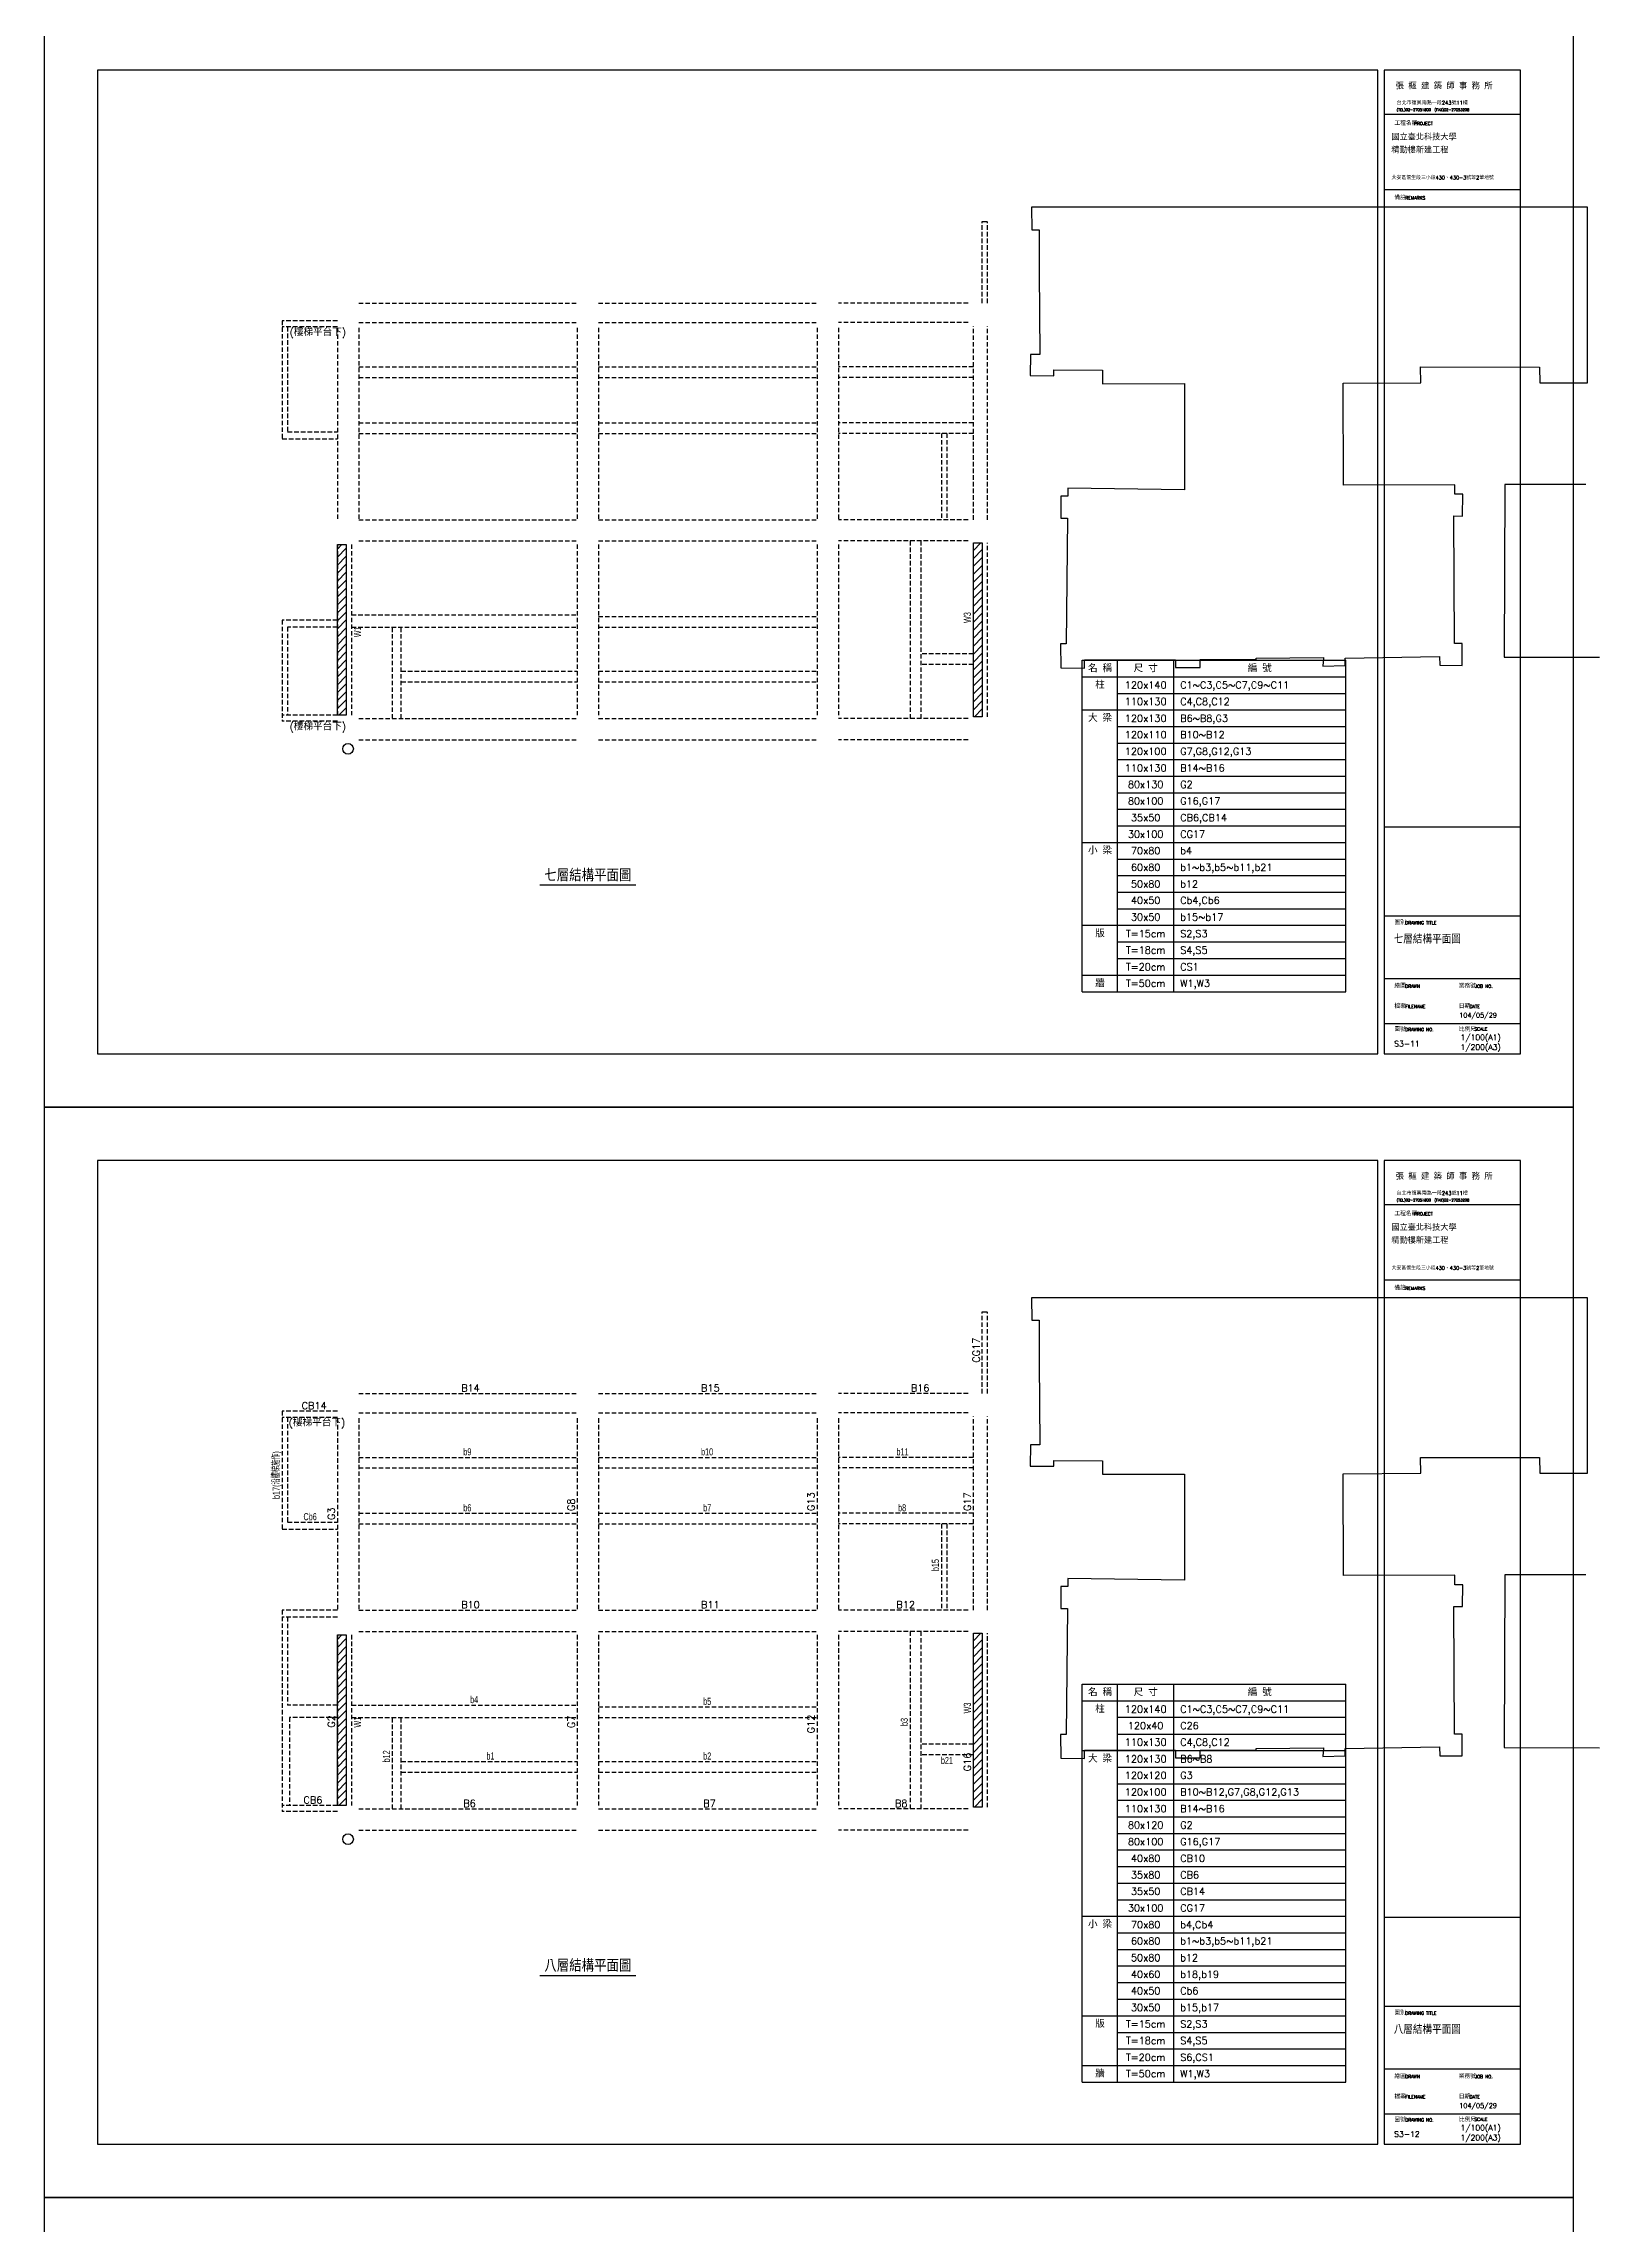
# Model space of a CAD drawing. Header units: millimetres. Extents: x -6716 to 14417, y -6142 to 137521.
# Drawn here: x -2 to 8755, y 48969 to 61249 of the extents above; entities that cross this region are included whole.
import ezdxf
from ezdxf.enums import TextEntityAlignment as Align

# ---------------------------------------------------------------- set-up
doc = ezdxf.new("R2010")
doc.units = ezdxf.units.MM
doc.header["$LTSCALE"] = 100
doc.linetypes.add('HIDDEN', pattern=[0.375, 0.25, -0.125])
for name, color, linetype in [('0-BEAM01', 4, 'HIDDEN'), ('0-BEAM02', 241, 'HIDDEN'), ('0-HATCH', 9, 'Continuous'), ('0-NOTES', 7, 'Continuous'), ('0-TEXT01', 4, 'Continuous'), ('0-TEXT02', 241, 'Continuous'), ('0-TEXTN', 4, 'Continuous'), ('0-TEXTW', 3, 'Continuous'), ('0-WALL', 7, 'HIDDEN'), ('0-施工圖框$0$TEXT-圖框', 3, 'Continuous'), ('0-施工圖框$0$圖框', 7, 'Continuous'), ('CTEXT', 7, 'Continuous'), ('TEXT-標題', 3, 'Continuous'), ('TITLE', 7, 'Continuous')]:
    doc.layers.add(name, color=color, linetype=linetype)
doc.layers.add('RA-Floor-Origin', color=3, linetype='Continuous', lineweight=30)
doc.layers.add('RA-Floor.BoundingBox', color=55, linetype='Continuous', lineweight=20)
doc.layers.add('鄰房', color=2, linetype='Continuous', plot=False)
doc.styles.add('0-施工圖框$0$TXT', font='romans.shx', dxfattribs={"bigfont": 'chineset.shx'})
doc.styles.add('3-AUCAD', font='aucad.shx', dxfattribs={"width": 0.67, "height": 30, "bigfont": 'single.shx'})

msp = doc.modelspace()

# ---------------------------------------------------------------- hatches: boundary and pattern name
at = {"layer": '0-HATCH'}
h = msp.add_hatch(dxfattribs=at)
h.set_pattern_fill('ANSI31', color=256, scale=10, style=0)
h.set_pattern_definition([(45, (0.0002, -44591.005), (-22.45064, 22.45064), [])])
h.paths.add_polyline_path([(1701, 57468), (1651, 57468), (1651, 58428), (1701, 58428)])
h = msp.add_hatch(dxfattribs=at)
h.set_pattern_fill('ANSI31', color=256, scale=10, style=0)
h.set_pattern_definition([(45, (-30, -44571.005), (-22.45064, 22.45064), [])])
h.paths.add_polyline_path([(5281, 57458), (5231, 57458), (5231, 58438), (5281, 58438)])
h = msp.add_hatch(dxfattribs=at)
h.set_pattern_fill('ANSI31', color=256, scale=10, style=0)
h.set_pattern_definition([(45, (0.0002, -50731.005), (-22.45064, 22.45064), [])])
h.paths.add_polyline_path([(1701, 51328), (1651, 51328), (1651, 52288), (1701, 52288)])
h = msp.add_hatch(dxfattribs=at)
h.set_pattern_fill('ANSI31', color=256, scale=10, style=0)
h.set_pattern_definition([(45, (-30, -50711.005), (-22.45064, 22.45064), [])])
h.paths.add_polyline_path([(5281, 51318), (5231, 51318), (5231, 52298), (5281, 52298)])

# ---------------------------------------------------------------- linework, layer by layer
at = {"layer": '0-BEAM01'}
for p, q in [((5281, 59788), (5281, 60248)), ((5281, 60248), (5311, 60248)), ((5311, 59788), (5311, 60248)), ((1651, 59688), (1341, 59688)), ((1771, 59788), (3001, 59788)), ((3121, 59788), (4351, 59788)), ((5201, 59788), (4471, 59788)), ((1651, 59653), (1341, 59653)), ((1651, 59648), (1651, 58568)), ((1771, 59678), (3001, 59678)), ((1771, 59648), (1771, 58568)), ((3001, 59648), (3001, 58568)), ((3121, 59678), (4351, 59678)), ((3121, 59648), (3121, 58568)), ((4351, 59648), (4351, 58568)), ((5201, 59678), (4471, 59678)), ((4471, 59648), (4471, 58568)), ((5231, 58568), (5231, 59658)), ((5311, 58568), (5311, 59658)), ((1771, 58568), (3001, 58568)), ((3121, 58568), (4351, 58568)), ((5201, 58568), (4471, 58568)), ((1651, 58428), (1651, 57468)), ((1731, 58428), (1731, 57468)), ((1771, 58448), (3001, 58448)), ((3001, 58428), (3001, 57468)), ((3121, 58448), (4351, 58448)), ((3121, 58428), (3121, 57468)), ((4351, 58428), (4351, 57468)), ((5201, 58448), (4471, 58448)), ((4471, 58428), (4471, 57468)), ((5231, 57458), (5231, 58438)), ((5311, 57458), (5311, 58438)), ((1651, 57468), (1341, 57468)), ((1651, 57433), (1341, 57433)), ((1771, 57448), (3001, 57448)), ((3121, 57448), (4351, 57448)), ((5201, 57448), (4471, 57448)), ((1771, 57328), (3001, 57328)), ((3121, 57328), (4351, 57328)), ((5201, 57328), (4471, 57328)), ((5281, 53648), (5281, 54108)), ((5281, 54108), (5311, 54108)), ((5311, 53648), (5311, 54108)), ((1651, 53548), (1341, 53548)), ((1771, 53648), (3001, 53648)), ((3121, 53648), (4351, 53648)), ((5201, 53648), (4471, 53648)), ((1651, 53513), (1341, 53513)), ((1651, 53508), (1651, 52428)), ((1771, 53538), (3001, 53538)), ((1771, 53508), (1771, 52428)), ((3001, 53508), (3001, 52428)), ((3121, 53538), (4351, 53538)), ((3121, 53508), (3121, 52428)), ((4351, 53508), (4351, 52428)), ((5201, 53538), (4471, 53538)), ((4471, 53508), (4471, 52428)), ((5231, 52428), (5231, 53518)), ((5311, 52428), (5311, 53518)), ((1651, 52428), (1341, 52428)), ((1651, 52388), (1341, 52388)), ((1771, 52428), (3001, 52428)), ((3121, 52428), (4351, 52428)), ((5201, 52428), (4471, 52428)), ((1651, 52288), (1651, 51328)), ((1731, 52288), (1731, 51328)), ((1771, 52308), (3001, 52308)), ((3001, 52288), (3001, 51328)), ((3121, 52308), (4351, 52308)), ((3121, 52288), (3121, 51328)), ((4351, 52288), (4351, 51328)), ((5201, 52308), (4471, 52308)), ((4471, 52288), (4471, 51328)), ((5231, 51318), (5231, 52298)), ((5311, 51318), (5311, 52298)), ((1651, 51328), (1341, 51328)), ((1651, 51293), (1341, 51293)), ((1771, 51308), (3001, 51308)), ((3121, 51308), (4351, 51308)), ((5201, 51308), (4471, 51308)), ((1771, 51188), (3001, 51188)), ((3121, 51188), (4351, 51188)), ((5201, 51188), (4471, 51188))]:
    msp.add_line(p, q, dxfattribs=at)
at = {"layer": '0-BEAM02'}
for p, q in [((1341, 59688), (1341, 59023)), ((1371, 59653), (1371, 59063)), ((1771, 59428), (3001, 59428)), ((1771, 59368), (3001, 59368)), ((3121, 59428), (4351, 59428)), ((3121, 59368), (4351, 59368)), ((5231, 59428), (4471, 59428)), ((5231, 59368), (4471, 59368)), ((1771, 59113), (3001, 59113)), ((3121, 59113), (4351, 59113)), ((5231, 59113), (4471, 59113)), ((1341, 59023), (1651, 59023)), ((1371, 59063), (1651, 59063)), ((1771, 59053), (3001, 59053)), ((3121, 59053), (4351, 59053)), ((5231, 59053), (4471, 59053)), ((5051, 59053), (5051, 58568)), ((5081, 59053), (5081, 58568)), ((4876, 58448), (4876, 57448)), ((4936, 58448), (4936, 57448)), ((1651, 58003), (1341, 58003)), ((1341, 58003), (1341, 57433)), ((1371, 57963), (1371, 57468)), ((1651, 57963), (1371, 57963)), ((1731, 58033), (3001, 58033)), ((1731, 57963), (3001, 57963)), ((1961, 57448), (1961, 57963)), ((2011, 57448), (2011, 57963)), ((3121, 58023), (4351, 58023)), ((3121, 57963), (4351, 57963)), ((5231, 57813), (4936, 57813)), ((5231, 57753), (4936, 57753)), ((2011, 57715), (3001, 57715)), ((2011, 57655), (3001, 57655)), ((3121, 57715), (4351, 57715)), ((3121, 57655), (4351, 57655)), ((1341, 53548), (1341, 52883)), ((1371, 53513), (1371, 52923)), ((1771, 53288), (3001, 53288)), ((1771, 53228), (3001, 53228)), ((3121, 53288), (4351, 53288)), ((3121, 53228), (4351, 53228)), ((5231, 53288), (4471, 53288)), ((5231, 53228), (4471, 53228)), ((1771, 52973), (3001, 52973)), ((3121, 52973), (4351, 52973)), ((5231, 52973), (4471, 52973)), ((1341, 52883), (1651, 52883)), ((1371, 52923), (1651, 52923)), ((1771, 52913), (3001, 52913)), ((3121, 52913), (4351, 52913)), ((5231, 52913), (4471, 52913)), ((5051, 52913), (5051, 52428)), ((5081, 52913), (5081, 52428)), ((1341, 52428), (1341, 51293)), ((1371, 52388), (1371, 51893)), ((4876, 52308), (4876, 51308)), ((4936, 52308), (4936, 51308)), ((1651, 51893), (1371, 51893)), ((1651, 51823), (1381, 51823)), ((1381, 51823), (1381, 51328)), ((1731, 51893), (3001, 51893)), ((1731, 51823), (3001, 51823)), ((1961, 51308), (1961, 51823)), ((2011, 51308), (2011, 51823)), ((3121, 51883), (4351, 51883)), ((3121, 51823), (4351, 51823)), ((5231, 51673), (4936, 51673)), ((5231, 51613), (4936, 51613)), ((2011, 51575), (3001, 51575)), ((2011, 51515), (3001, 51515)), ((3121, 51575), (4351, 51575)), ((3121, 51515), (4351, 51515))]:
    msp.add_line(p, q, dxfattribs=at)
at = {"layer": '0-NOTES'}
for p, q in [((5844, 55910), (5844, 57777)), ((5844, 57777), (7328, 57777)), ((6043, 55910), (6043, 57777)), ((6359, 55910), (6359, 57777)), ((7328, 55910), (7328, 57777)), ((5844, 57684), (7328, 57684)), ((5844, 57497), (7328, 57497)), ((5844, 56750), (7328, 56750)), ((5844, 56284), (7328, 56284)), ((5844, 56004), (7328, 56004)), ((5844, 55910), (7328, 55910)), ((5844, 49770), (5844, 52010)), ((5844, 52010), (7328, 52010)), ((6043, 49770), (6043, 52010)), ((6359, 49770), (6359, 52010)), ((7328, 49770), (7328, 52010)), ((5844, 51917), (7328, 51917)), ((5844, 51637), (7328, 51637)), ((5844, 50704), (7328, 50704)), ((5844, 50144), (7328, 50144)), ((5844, 49864), (7328, 49864)), ((5844, 49770), (7328, 49770))]:
    msp.add_line(p, q, dxfattribs=at)
at = {"layer": '0-NOTES', "color": 3}
for p, q in [((6043, 57590), (7328, 57590)), ((6043, 57404), (7328, 57404)), ((6043, 57310), (7328, 57310)), ((6043, 57217), (7328, 57217)), ((6043, 57124), (7328, 57124)), ((6043, 57030), (7328, 57030)), ((6043, 56937), (7328, 56937)), ((6043, 56844), (7328, 56844)), ((6043, 56657), (7328, 56657)), ((6043, 56564), (7328, 56564)), ((6043, 56470), (7328, 56470)), ((6043, 56377), (7328, 56377)), ((6043, 56190), (7328, 56190)), ((6043, 56097), (7328, 56097)), ((6043, 51824), (7328, 51824)), ((6043, 51730), (7328, 51730)), ((6043, 51544), (7328, 51544)), ((6043, 51450), (7328, 51450)), ((6043, 51357), (7328, 51357)), ((6043, 51264), (7328, 51264)), ((6043, 51170), (7328, 51170)), ((6043, 51077), (7328, 51077)), ((6043, 50984), (7328, 50984)), ((6043, 50890), (7328, 50890)), ((6043, 50797), (7328, 50797)), ((6043, 50610), (7328, 50610)), ((6043, 50517), (7328, 50517)), ((6043, 50424), (7328, 50424)), ((6043, 50330), (7328, 50330)), ((6043, 50237), (7328, 50237)), ((6043, 50050), (7328, 50050)), ((6043, 49957), (7328, 49957))]:
    msp.add_line(p, q, dxfattribs=at)
at = {"layer": '0-WALL', "color": 40, "linetype": 'Continuous'}
for points in [[(1701, 57468), (1651, 57468), (1651, 58428), (1701, 58428)], [(5281, 57458), (5231, 57458), (5231, 58438), (5281, 58438)], [(1701, 51328), (1651, 51328), (1651, 52288), (1701, 52288)], [(5281, 51318), (5231, 51318), (5231, 52298), (5281, 52298)]]:
    msp.add_lwpolyline(points, close=True, dxfattribs=at)
at = {"layer": '0-施工圖框$0$圖框', "color": 1}
for p, q in [((8310, 61100), (7544, 61100)), ((7544, 61100), (7544, 56836)), ((8310, 56836), (8310, 61100)), ((8310, 60850), (7544, 60850)), ((8310, 60425), (7544, 60425)), ((7544, 56836), (7544, 55560)), ((8310, 56836), (7544, 56836)), ((8310, 55560), (8310, 56836)), ((8310, 56336), (7544, 56336)), ((8310, 55983), (7544, 55983)), ((8310, 55729), (7544, 55729)), ((7544, 55560), (8310, 55560)), ((8310, 54960), (7544, 54960)), ((7544, 54960), (7544, 50696)), ((8310, 50696), (8310, 54960)), ((8310, 54710), (7544, 54710)), ((8310, 54285), (7544, 54285)), ((7544, 50696), (7544, 49420)), ((8310, 50696), (7544, 50696)), ((8310, 49420), (8310, 50696)), ((8310, 50196), (7544, 50196)), ((8310, 49843), (7544, 49843)), ((8310, 49589), (7544, 49589)), ((7544, 49420), (8310, 49420))]:
    msp.add_line(p, q, dxfattribs=at)
at = {"layer": 'Defpoints'}
for points in [[(0, 55260), (8610, 55260), (8610, 61400), (0, 61400)], [(300, 55560), (7508, 55560), (7508, 61100), (300, 61100)], [(0, 49120), (8610, 49120), (8610, 55260), (0, 55260)], [(300, 49420), (7508, 49420), (7508, 54960), (300, 54960)], [(0, 42980), (8610, 42980), (8610, 49120), (0, 49120)]]:
    msp.add_lwpolyline(points, close=True, dxfattribs=at)
at = {"layer": 'RA-Floor-Origin'}
for centre in [(1711, 57278), (1711, 51138)]:
    msp.add_circle(centre, 30, dxfattribs=at)
at = {"layer": 'RA-Floor.BoundingBox', "const_width": 5}
for points in [[(0, 61400), (8610, 61400), (8610, 55260), (0, 55260)], [(0, 55260), (8610, 55260), (8610, 49120), (0, 49120)], [(0, 49120), (8610, 49120), (8610, 42980), (0, 42980)]]:
    msp.add_lwpolyline(points, close=True, dxfattribs=at)
at = {"layer": 'TITLE', "color": 1}
for p, q in [((2791, 56511), (3331, 56511)), ((2791, 50371), (3331, 50371))]:
    msp.add_line(p, q, dxfattribs=at)
at = {"layer": '鄰房', "color": 8}
for p, q in [((5559, 60327), (5560, 60200)), ((8687, 60327), (5559, 60327)), ((8687, 59339), (8687, 60327)), ((5560, 60200), (5602, 60200)), ((5602, 60200), (5601, 59965)), ((5601, 59965), (5606, 59498)), ((5552, 59499), (5551, 59379)), ((5606, 59498), (5552, 59499)), ((5551, 59379), (5684, 59378)), ((5684, 59378), (5684, 59411)), ((5684, 59411), (5958, 59409)), ((5958, 59409), (5958, 59333)), ((5958, 59333), (6419, 59334)), ((6419, 59334), (6419, 58737)), ((7312, 59336), (7749, 59338)), ((7314, 58763), (7312, 59336)), ((7749, 59338), (7748, 59428)), ((7748, 59428), (8418, 59427)), ((8418, 59427), (8419, 59339)), ((8419, 59339), (8687, 59339)), ((5762, 58700), (5723, 58701)), ((5723, 58701), (5723, 58576)), ((6419, 58737), (5762, 58746)), ((5762, 58746), (5762, 58700)), ((7941, 58765), (7314, 58763)), ((7941, 58711), (7941, 58765)), ((7987, 58711), (7941, 58711)), ((7985, 58588), (7987, 58711)), ((8223, 58766), (8218, 57794)), ((8679, 58767), (8223, 58766)), ((5723, 58576), (5761, 58576)), ((7940, 57870), (7936, 58589)), ((7936, 58589), (7985, 58588)), ((5761, 58576), (5754, 57868)), ((5754, 57868), (5722, 57868)), ((5722, 57868), (5723, 57734)), ((7983, 57870), (7940, 57870)), ((7982, 57747), (7983, 57870)), ((5723, 57734), (5857, 57732)), ((5857, 57732), (5857, 57779)), ((5857, 57779), (6369, 57779)), ((6369, 57779), (6368, 57735)), ((6368, 57735), (6508, 57735)), ((6508, 57735), (6508, 57780)), ((6508, 57780), (6823, 57780)), ((6823, 57789), (7201, 57792)), ((6823, 57780), (6823, 57789)), ((7201, 57792), (7199, 57744)), ((7199, 57744), (7324, 57747)), ((7324, 57789), (7855, 57797)), ((7324, 57747), (7324, 57789)), ((7855, 57797), (7856, 57748)), ((7856, 57748), (7982, 57747)), ((8218, 57794), (8755, 57793)), ((5559, 54187), (5560, 54060)), ((8687, 54187), (5559, 54187)), ((8687, 53199), (8687, 54187)), ((5560, 54060), (5602, 54060)), ((5602, 54060), (5601, 53825)), ((5601, 53825), (5606, 53358)), ((5552, 53359), (5551, 53239)), ((5606, 53358), (5552, 53359)), ((5551, 53239), (5684, 53238)), ((5684, 53238), (5684, 53271)), ((5684, 53271), (5958, 53269)), ((5958, 53269), (5958, 53193)), ((5958, 53193), (6419, 53194)), ((6419, 53194), (6419, 52597)), ((7312, 53196), (7749, 53198)), ((7314, 52623), (7312, 53196)), ((7749, 53198), (7748, 53288)), ((7748, 53288), (8418, 53287)), ((8418, 53287), (8419, 53199)), ((8419, 53199), (8687, 53199)), ((5762, 52560), (5723, 52561)), ((5723, 52561), (5723, 52436)), ((6419, 52597), (5762, 52606)), ((5762, 52606), (5762, 52560)), ((7941, 52625), (7314, 52623)), ((7941, 52571), (7941, 52625)), ((7987, 52571), (7941, 52571)), ((7985, 52448), (7987, 52571)), ((8223, 52626), (8218, 51654)), ((8679, 52627), (8223, 52626)), ((5723, 52436), (5761, 52436)), ((7940, 51730), (7936, 52449)), ((7936, 52449), (7985, 52448)), ((5761, 52436), (5754, 51728)), ((5754, 51728), (5722, 51728)), ((5722, 51728), (5723, 51594)), ((7983, 51730), (7940, 51730)), ((7982, 51607), (7983, 51730)), ((5723, 51594), (5857, 51592)), ((5857, 51592), (5857, 51639)), ((5857, 51639), (6369, 51639)), ((6369, 51639), (6368, 51595)), ((6368, 51595), (6508, 51595)), ((6508, 51595), (6508, 51640)), ((6508, 51640), (6823, 51640)), ((6823, 51649), (7201, 51652)), ((6823, 51640), (6823, 51649)), ((7201, 51652), (7199, 51604)), ((7199, 51604), (7324, 51607)), ((7324, 51649), (7855, 51657)), ((7324, 51607), (7324, 51649)), ((7855, 51657), (7856, 51608)), ((7856, 51608), (7982, 51607)), ((8218, 51654), (8755, 51653))]:
    msp.add_line(p, q, dxfattribs=at)

# ---------------------------------------------------------------- texts
at = {"layer": '0-TEXT01', "style": '0-施工圖框$0$TXT'}
for s, p in [('(樓梯平台下)', (1382, 59603)), ('(樓梯平台下)', (1382, 57383)), ('B14', (2348, 53659)), ('B15', (3698, 53659)), ('B16', (4879, 53659)), ('CB14', (1450, 53559)), ('(樓梯平台下)', (1377, 53463)), ('B10', (2348, 52439)), ('B11', (3698, 52439)), ('B12', (4798, 52439)), ('CB6', (1460, 51339)), ('B6', (2360, 51319)), ('B7', (3710, 51319)), ('B8', (4790, 51319))]:
    msp.add_text(s, height=40, dxfattribs=at).set_placement(p)
for s, p in [('CG17', (5267, 53821)), ('G8', (2987, 52986)), ('G13', (4337, 52986)), ('G17', (5217, 52986)), ('G3', (1637, 52935)), ('G2', (1637, 51766)), ('G7', (2987, 51763)), ('G12', (4337, 51734)), ('G16', (5217, 51520))]:
    msp.add_text(s, height=40, rotation=90, dxfattribs=at).set_placement(p)
at = {"layer": '0-TEXT02', "style": '3-AUCAD', "width": 0.67}
for s, p in [('b9', (2360, 53299)), ('b10', (3698, 53299)), ('b11', (4798, 53299)), ('Cb6', (1460, 52934)), ('b6', (2360, 52984)), ('b7', (3710, 52984)), ('b8', (4807, 52984)), ('b4', (2398, 51904)), ('b5', (3710, 51894)), ('b1', (2490, 51586)), ('b2', (3710, 51586)), ('b21', (5048, 51561))]:
    msp.add_text(s, height=40, dxfattribs=at).set_placement(p)
for s, p in [('b17(沿樓梯施作)', (1327, 53053)), ('b15', (5037, 52647)), ('b3', (4862, 51775)), ('b12', (1947, 51570))]:
    msp.add_text(s, height=40, rotation=90, dxfattribs=at).set_placement(p)
at = {"layer": '0-TEXTN', "style": '0-施工圖框$0$TXT'}
for s, p in [('名 稱', (5944, 57730)), ('尺 寸', (6201, 57730)), ('編 號', (6843, 57730)), ('柱', (5944, 57637)), ('120x140', (6201, 57637)), ('大 梁', (5944, 57450)), ('110x130', (6201, 57544)), ('120x130', (6201, 57450)), ('120x110', (6201, 57357)), ('120x100', (6201, 57264)), ('110x130', (6201, 57170)), ('80x130', (6201, 57077)), ('80x100', (6201, 56984)), ('35x50', (6201, 56890)), ('30x100', (6201, 56797)), ('小 梁', (5944, 56704)), ('70x80', (6201, 56704)), ('60x80', (6201, 56610)), ('50x80', (6201, 56517)), ('40x50', (6201, 56424)), ('版', (5944, 56237)), ('T=15cm', (6201, 56237)), ('30x50', (6201, 56330)), ('T=18cm', (6201, 56144)), ('T=20cm', (6201, 56050)), ('牆', (5944, 55957)), ('T=50cm', (6201, 55957)), ('名 稱', (5944, 51964)), ('尺 寸', (6201, 51964)), ('編 號', (6843, 51964)), ('柱', (5944, 51870)), ('120x140', (6201, 51870)), ('110x130', (6201, 51684)), ('120x40', (6201, 51777)), ('大 梁', (5944, 51590)), ('120x130', (6201, 51590)), ('120x120', (6201, 51497)), ('120x100', (6201, 51404)), ('110x130', (6201, 51310)), ('80x120', (6201, 51217)), ('80x100', (6201, 51124)), ('40x80', (6201, 51030)), ('35x80', (6201, 50937)), ('35x50', (6201, 50844)), ('30x100', (6201, 50750)), ('小 梁', (5944, 50657)), ('70x80', (6201, 50657)), ('50x80', (6201, 50470)), ('60x80', (6201, 50564)), ('40x60', (6201, 50377)), ('40x50', (6201, 50284)), ('版', (5944, 50097)), ('T=15cm', (6201, 50097)), ('30x50', (6201, 50190)), ('T=18cm', (6201, 50004)), ('T=20cm', (6201, 49910)), ('牆', (5944, 49817)), ('T=50cm', (6201, 49817))]:
    msp.add_text(s, height=40, dxfattribs=at).set_placement(p, align=Align.MIDDLE_CENTER)
for s, p in [('C1~C3,C5~C7,C9~C11', (6395, 57617)), ('C4,C8,C12', (6395, 57524)), ('B6~B8,G3', (6395, 57430)), ('B10~B12', (6395, 57337)), ('G7,G8,G12,G13', (6395, 57244)), ('B14~B16', (6395, 57150)), ('G2', (6395, 57057)), ('G16,G17', (6395, 56964)), ('CB6,CB14', (6395, 56870)), ('CG17', (6395, 56777)), ('b4', (6395, 56684)), ('b1~b3,b5~b11,b21', (6395, 56590)), ('b12', (6395, 56497)), ('Cb4,Cb6', (6395, 56404)), ('S2,S3', (6395, 56217)), ('b15~b17', (6395, 56310)), ('S4,S5', (6395, 56124)), ('CS1', (6395, 56030)), ('W1,W3', (6395, 55937)), ('C1~C3,C5~C7,C9~C11', (6395, 51850)), ('C26', (6395, 51757)), ('C4,C8,C12', (6395, 51664)), ('B6~B8', (6395, 51570)), ('G3', (6395, 51477)), ('B10~B12,G7,G8,G12,G13', (6395, 51384)), ('B14~B16', (6395, 51290)), ('G2', (6395, 51197)), ('G16,G17', (6395, 51104)), ('CB10', (6395, 51010)), ('CB6', (6395, 50917)), ('CB14', (6395, 50824)), ('CG17', (6395, 50730)), ('b4,Cb4', (6395, 50637)), ('b1~b3,b5~b11,b21', (6395, 50544)), ('b12', (6395, 50450)), ('b18,b19', (6395, 50357)), ('Cb6', (6395, 50264)), ('S2,S3', (6395, 50077)), ('b15,b17', (6395, 50170)), ('S4,S5', (6395, 49984)), ('S6,CS1', (6395, 49890)), ('W1,W3', (6395, 49797))]:
    msp.add_text(s, height=40, dxfattribs=at).set_placement(p)
at = {"layer": '0-TEXTW', "style": '3-AUCAD', "width": 0.67}
for s, p in [('W3', (5217, 57986)), ('W1', (1784, 57906)), ('W3', (5217, 51846)), ('W1', (1784, 51766))]:
    msp.add_text(s, height=40, rotation=90, dxfattribs=at).set_placement(p)
at = {"layer": '0-施工圖框$0$TEXT-圖框', "color": 3, "style": '0-施工圖框$0$TXT'}
for p in [(7966, 55764), (7966, 49624)]:
    msp.add_text('104/05/29', height=26.9, dxfattribs=at).set_placement(p)
at = {"layer": '0-施工圖框$0$圖框', "color": 4, "style": '0-施工圖框$0$TXT'}
for s, height, p in [('張 樞 建 築 師 事 務 所', 35, (7608, 60992)), ('台北市復興南路一段243號11樓', 21, (7613, 60905)), ('工程名稱', 24, (7601, 60789)), ('(TEL)02-27051800  (FAX)02-27053208', 14.7, (7614, 60869)), ('PROJECT', 18, (7712, 60790)), ('備註', 24, (7601, 60370)), ('REMARKS', 18, (7663, 60371)), ('圖別', 24, (7601, 56288)), ('DRAWING TITLE', 18, (7663, 56289)), ('繪圖', 24, (7601, 55931)), ('DRAWN', 18, (7663, 55932)), ('業務號', 24, (7963, 55931)), ('JOB NO.', 18, (8054, 55932)), ('檔案', 24, (7601, 55817)), ('FILENAME', 18, (7663, 55818)), ('日期', 24, (7963, 55817)), ('DATE', 18, (8025, 55818)), ('圖號', 24, (7601, 55687)), ('DRAWING NO.', 18, (7663, 55688)), ('比例尺', 24, (7964, 55687)), ('SCALE', 18, (8051, 55691)), ('張 樞 建 築 師 事 務 所', 35, (7608, 54852)), ('台北市復興南路一段243號11樓', 21, (7613, 54765)), ('工程名稱', 24, (7601, 54649)), ('(TEL)02-27051800  (FAX)02-27053208', 14.7, (7614, 54729)), ('PROJECT', 18, (7712, 54650)), ('備註', 24, (7601, 54230)), ('REMARKS', 18, (7663, 54231)), ('圖別', 24, (7601, 50148)), ('DRAWING TITLE', 18, (7663, 50149)), ('繪圖', 24, (7601, 49791)), ('DRAWN', 18, (7663, 49792)), ('業務號', 24, (7963, 49791)), ('JOB NO.', 18, (8054, 49792)), ('檔案', 24, (7601, 49677)), ('FILENAME', 18, (7663, 49678)), ('日期', 24, (7963, 49677)), ('DATE', 18, (8025, 49678)), ('圖號', 24, (7601, 49547)), ('DRAWING NO.', 18, (7663, 49548)), ('比例尺', 24, (7964, 49547)), ('SCALE', 18, (8051, 49551))]:
    msp.add_text(s, height=height, dxfattribs=at).set_placement(p)
at = {"layer": '0-施工圖框$0$圖框', "color": 3, "style": '0-施工圖框$0$TXT'}
for s, height, p in [('精勤樓新建工程', 34, (7584, 60632)), ('國立臺北科技大學', 34, (7584, 60705)), ('大安區懷生段三小段430、430-3號等2筆地號', 20.41, (7585, 60484)), ('精勤樓新建工程', 34, (7584, 54492)), ('國立臺北科技大學', 34, (7584, 54565)), ('大安區懷生段三小段430、430-3號等2筆地號', 20.41, (7585, 54344))]:
    msp.add_text(s, height=height, dxfattribs=at).set_placement(p)
at = {"layer": 'CTEXT', "style": '0-施工圖框$0$TXT'}
for s, p in [('七層結構平面圖', (3061, 56531)), ('八層結構平面圖', (3061, 50391))]:
    msp.add_text(s, height=70, dxfattribs=at).set_placement(p, align=Align.CENTER)
at = {"layer": 'TEXT-標題', "ltscale": 200, "style": '0-施工圖框$0$TXT'}
for s, height, p in [('七層結構平面圖', 45, (7597, 56182)), ('S3-11', 31.5, (7600, 55601)), ('1/100(A1)', 31.5, (7973, 55637)), ('1/200(A3)', 31.5, (7973, 55582)), ('八層結構平面圖', 45, (7597, 50042)), ('S3-12', 31.5, (7600, 49461)), ('1/100(A1)', 31.5, (7973, 49497)), ('1/200(A3)', 31.5, (7973, 49442))]:
    msp.add_text(s, height=height, dxfattribs=at).set_placement(p)

doc.saveas('drawing.dxf')
